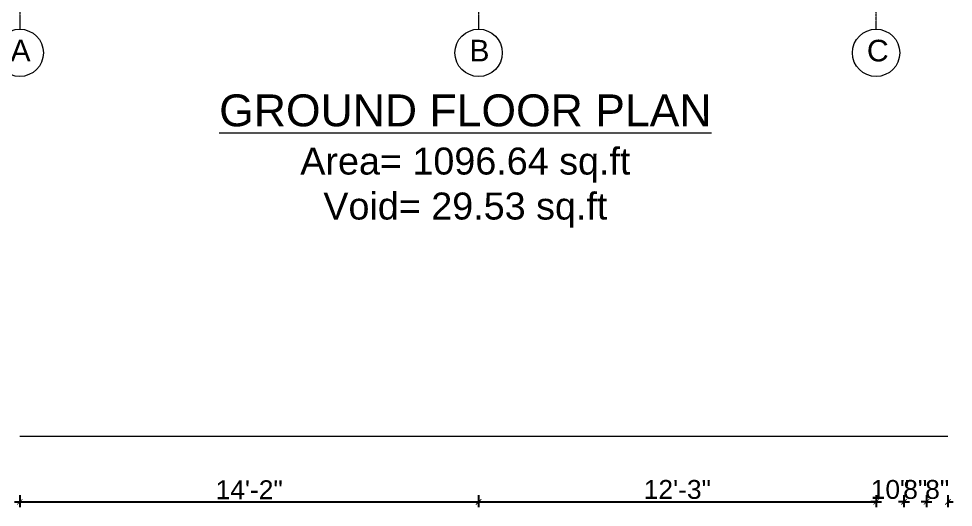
# Model space of a CAD drawing. Header units: inches. Extents: x 84707 to 107235, y 3922 to 10323.
# Drawn here: x 106798.5 to 107144.8, y 3922.4 to 4103.5 of the extents above; entities that cross this region are included whole.
import ezdxf

# ---------------------------------------------------------------- set-up
doc = ezdxf.new("R2010")
doc.units = ezdxf.units.IN
doc.header["$MEASUREMENT"] = 0
doc.linetypes.add('CENTER', pattern=[2, 1.25, -0.25, 0.25, -0.25])
for name, color, linetype, lineweight in [('Annotations-Bold.w', 2, 'Continuous', 13), ('DIM-2', 4, 'Continuous', 20), ('text', 7, 'Continuous', 5)]:
    doc.layers.add(name, color=color, linetype=linetype, lineweight=lineweight)
doc.styles.add('ARAIL', font='arial.ttf')
doc.styles.add('arial 1000', font='arial.ttf')
doc.dimstyles.new('8 inch dim', dxfattribs={"dimtxt": 7, "dimasz": 2, "dimexe": 2, "dimexo": 1, "dimgap": 1, "dimtad": 1, "dimdec": 0, "dimzin": 3, "dimdsep": 46, "dimlunit": 4, "dimtxsty": 'ARAIL', "dimblk": 'ARCHTICK', "dimcen": 0.09, "dimdle": 2, "dimadec": 0, "dimazin": 0, "dimtfac": 1, "dimtdec": 0, "dimtix": 1, "dimtofl": 0, "dimtmove": 1, "dimatfit": 3, "dimldrblk": 'ARCHTICK', "dimfxlon": 1, "dimtolj": 1, "dimtzin": 0, "dimarcsym": 0})

# ---------------------------------------------------------------- blocks, each defined once
blk = doc.blocks.new('_ArchTick')
at = {"color": 0, "linetype": 'ByBlock', "const_width": 0.15}
blk.add_lwpolyline([(-0.5, -0.5), (0.5, 0.5)], dxfattribs=at)
blk = doc.blocks.new('*D387')
at = {"layer": 'Defpoints', "color": 0, "transparency": 16777216}
for p in [(106798.93, 3948.79), (106968.93, 3948.79), (106968.93, 3924.45)]:
    blk.add_point(p, dxfattribs=at)
at = {"layer": 'DIM-2', "color": 0, "lineweight": -2, "transparency": 16777216}
for p, q in [((106798.93, 3926.95), (106798.93, 3922.45)), ((106968.93, 3926.95), (106968.93, 3922.45)), ((106796.93, 3924.45), (106970.93, 3924.45))]:
    blk.add_line(p, q, dxfattribs=at)
at = {"layer": 'DIM-2', "color": 0, "lineweight": -2, "transparency": 16777216, "xscale": 2, "yscale": 2, "zscale": 2, "rotation": 180}
blk.add_blockref('_ArchTick', (106798.93, 3924.45), dxfattribs=at)
at = {"layer": 'DIM-2', "color": 0, "lineweight": -2, "transparency": 16777216, "xscale": 2, "yscale": 2, "zscale": 2}
blk.add_blockref('_ArchTick', (106968.93, 3924.45), dxfattribs=at)
at = {"layer": 'DIM-2', "color": 0, "transparency": 16777216, "insert": (106883.93, 3928.96), "char_height": 7, "attachment_point": 5, "style": 'ARAIL'}
blk.add_mtext('\\A1;14\'-2"', dxfattribs=at)
blk = doc.blocks.new('*D388')
at = {"layer": 'Defpoints', "color": 0, "transparency": 16777216}
for p in [(106968.93, 3948.79), (107116.2, 3948.79), (107116.2, 3924.45)]:
    blk.add_point(p, dxfattribs=at)
at = {"layer": 'DIM-2', "color": 0, "lineweight": -2, "transparency": 16777216}
for p, q in [((106968.93, 3926.95), (106968.93, 3922.45)), ((107116.2, 3926.95), (107116.2, 3922.45)), ((106966.93, 3924.45), (107118.2, 3924.45))]:
    blk.add_line(p, q, dxfattribs=at)
at = {"layer": 'DIM-2', "color": 0, "lineweight": -2, "transparency": 16777216, "xscale": 2, "yscale": 2, "zscale": 2, "rotation": 180}
blk.add_blockref('_ArchTick', (106968.93, 3924.45), dxfattribs=at)
at = {"layer": 'DIM-2', "color": 0, "lineweight": -2, "transparency": 16777216, "xscale": 2, "yscale": 2, "zscale": 2}
blk.add_blockref('_ArchTick', (107116.2, 3924.45), dxfattribs=at)
at = {"layer": 'DIM-2', "color": 0, "transparency": 16777216, "insert": (107042.56, 3929.02), "char_height": 7, "attachment_point": 5, "style": 'ARAIL'}
blk.add_mtext('\\A1;12\'-3"', dxfattribs=at)
blk = doc.blocks.new('*D389')
at = {"layer": 'Defpoints', "color": 0, "transparency": 16777216}
for p in [(107116.2, 3948.79), (107126.53, 3948.79), (107126.53, 3924.45)]:
    blk.add_point(p, dxfattribs=at)
at = {"layer": 'DIM-2', "color": 0, "lineweight": -2, "transparency": 16777216}
for p, q in [((107116.2, 3926.95), (107116.2, 3922.45)), ((107126.53, 3926.95), (107126.53, 3922.45)), ((107116.2, 3924.45), (107114.2, 3924.45)), ((107126.53, 3924.45), (107128.53, 3924.45))]:
    blk.add_line(p, q, dxfattribs=at)
at = {"layer": 'DIM-2', "color": 0, "lineweight": -2, "transparency": 16777216, "xscale": 2, "yscale": 2, "zscale": 2}
blk.add_blockref('_ArchTick', (107116.2, 3924.45), dxfattribs=at)
at = {"layer": 'DIM-2', "color": 0, "lineweight": -2, "transparency": 16777216, "xscale": 2, "yscale": 2, "zscale": 2, "rotation": 180}
blk.add_blockref('_ArchTick', (107126.53, 3924.45), dxfattribs=at)
at = {"layer": 'DIM-2', "color": 0, "transparency": 16777216, "insert": (107121.37, 3929.02), "char_height": 7, "attachment_point": 5, "style": 'ARAIL'}
blk.add_mtext('\\A1;10"', dxfattribs=at)
blk = doc.blocks.new('*D390')
at = {"layer": 'Defpoints', "color": 0, "transparency": 16777216}
for p in [(107126.53, 3948.79), (107134.87, 3948.79), (107134.87, 3924.45)]:
    blk.add_point(p, dxfattribs=at)
at = {"layer": 'DIM-2', "color": 0, "lineweight": -2, "transparency": 16777216}
for p, q in [((107126.53, 3926.95), (107126.53, 3922.45)), ((107134.87, 3926.95), (107134.87, 3922.45)), ((107126.53, 3924.45), (107124.53, 3924.45)), ((107134.87, 3924.45), (107136.87, 3924.45))]:
    blk.add_line(p, q, dxfattribs=at)
at = {"layer": 'DIM-2', "color": 0, "lineweight": -2, "transparency": 16777216, "xscale": 2, "yscale": 2, "zscale": 2}
blk.add_blockref('_ArchTick', (107126.53, 3924.45), dxfattribs=at)
at = {"layer": 'DIM-2', "color": 0, "lineweight": -2, "transparency": 16777216, "xscale": 2, "yscale": 2, "zscale": 2, "rotation": 180}
blk.add_blockref('_ArchTick', (107134.87, 3924.45), dxfattribs=at)
at = {"layer": 'DIM-2', "color": 0, "transparency": 16777216, "insert": (107130.7, 3929.02), "char_height": 7, "attachment_point": 5, "style": 'ARAIL'}
blk.add_mtext('\\A1;8"', dxfattribs=at)
blk = doc.blocks.new('*D391')
at = {"layer": 'Defpoints', "color": 0, "transparency": 16777216}
for p in [(107134.87, 3948.79), (107142.8, 3948.79), (107142.8, 3924.45)]:
    blk.add_point(p, dxfattribs=at)
at = {"layer": 'DIM-2', "color": 0, "lineweight": -2, "transparency": 16777216}
for p, q in [((107134.87, 3926.95), (107134.87, 3922.45)), ((107142.8, 3926.95), (107142.8, 3922.45)), ((107134.87, 3924.45), (107132.87, 3924.45)), ((107142.8, 3924.45), (107144.8, 3924.45))]:
    blk.add_line(p, q, dxfattribs=at)
at = {"layer": 'DIM-2', "color": 0, "lineweight": -2, "transparency": 16777216, "xscale": 2, "yscale": 2, "zscale": 2}
blk.add_blockref('_ArchTick', (107134.87, 3924.45), dxfattribs=at)
at = {"layer": 'DIM-2', "color": 0, "lineweight": -2, "transparency": 16777216, "xscale": 2, "yscale": 2, "zscale": 2, "rotation": 180}
blk.add_blockref('_ArchTick', (107142.8, 3924.45), dxfattribs=at)
at = {"layer": 'DIM-2', "color": 0, "transparency": 16777216, "insert": (107138.83, 3929.02), "char_height": 7, "attachment_point": 5, "style": 'ARAIL'}
blk.add_mtext('\\A1;8"', dxfattribs=at)

msp = doc.modelspace()

# ---------------------------------------------------------------- linework, layer by layer
at = {"layer": 'Annotations-Bold.w', "linetype": 'CENTER', "ltscale": 0.3}
for p, q in [((106798.93, 4711.18), (106798.93, 4099.61)), ((106968.93, 4711.18), (106968.93, 4099.61))]:
    msp.add_line(p, q, dxfattribs=at)
msp.add_lwpolyline([(107116.2, 4099.61), (107116.2, 4170.39), (107142.8, 4626.39), (107142.8, 4711.18)], dxfattribs=at)
at = {"layer": 'DIM-2'}
msp.add_line((106798.93, 3948.79), (107142.8, 3948.79), dxfattribs=at)
for centre in [(106798.93, 4090.84), (106968.93, 4090.84), (107116.2, 4090.84)]:
    msp.add_circle(centre, 8.77, dxfattribs=at)

# ---------------------------------------------------------------- texts
at = {"layer": 'DIM-2', "char_height": 8, "attachment_point": 1, "style": 'ARAIL'}
for s, insert in [('A', (106795.5, 4095.68)), ('B', (106965.5, 4095.68)), ('C', (107112.78, 4095.68))]:
    msp.add_mtext_dynamic_manual_height_columns(s, width=6.5393, gutter_width=100, heights=[0], dxfattribs=dict(at, insert=insert))
at = {"layer": 'text', "insert": (106964.01, 4050.75), "char_height": 11.811, "width": 316.0319, "attachment_point": 5, "style": 'arial 1000'}
msp.add_mtext('{\\LGROUND FLOOR PLAN\\P\\H0.84667x;\\lArea= 1096.64 sq.ft\\PVoid= 29.53 sq.ft}', dxfattribs=at)

# ---------------------------------------------------------------- dimensions: what is measured, and where the dimension line sits
at = {"layer": 'DIM-2'}
for base, p1, p2, picture, middle in [((106968.93, 3924.45), (106798.93, 3948.79), (106968.93, 3948.79), '*D387', (106883.93, 3928.96)), ((107116.2, 3924.45), (106968.93, 3948.79), (107116.2, 3948.79), '*D388', (107042.56, 3929.02)), ((107126.53, 3924.45), (107116.2, 3948.79), (107126.53, 3948.79), '*D389', (107121.37, 3929.02)), ((107134.87, 3924.45), (107126.53, 3948.79), (107134.87, 3948.79), '*D390', (107130.7, 3929.02)), ((107142.8, 3924.45), (107134.87, 3948.79), (107142.8, 3948.79), '*D391', (107138.83, 3929.02))]:
    dim = msp.add_linear_dim(base=base, p1=p1, p2=p2, dimstyle='8 inch dim', dxfattribs=at)
    dim.commit()
    dim.dimension.update_dxf_attribs({"geometry": picture, "text_midpoint": middle})

doc.saveas('drawing.dxf')
